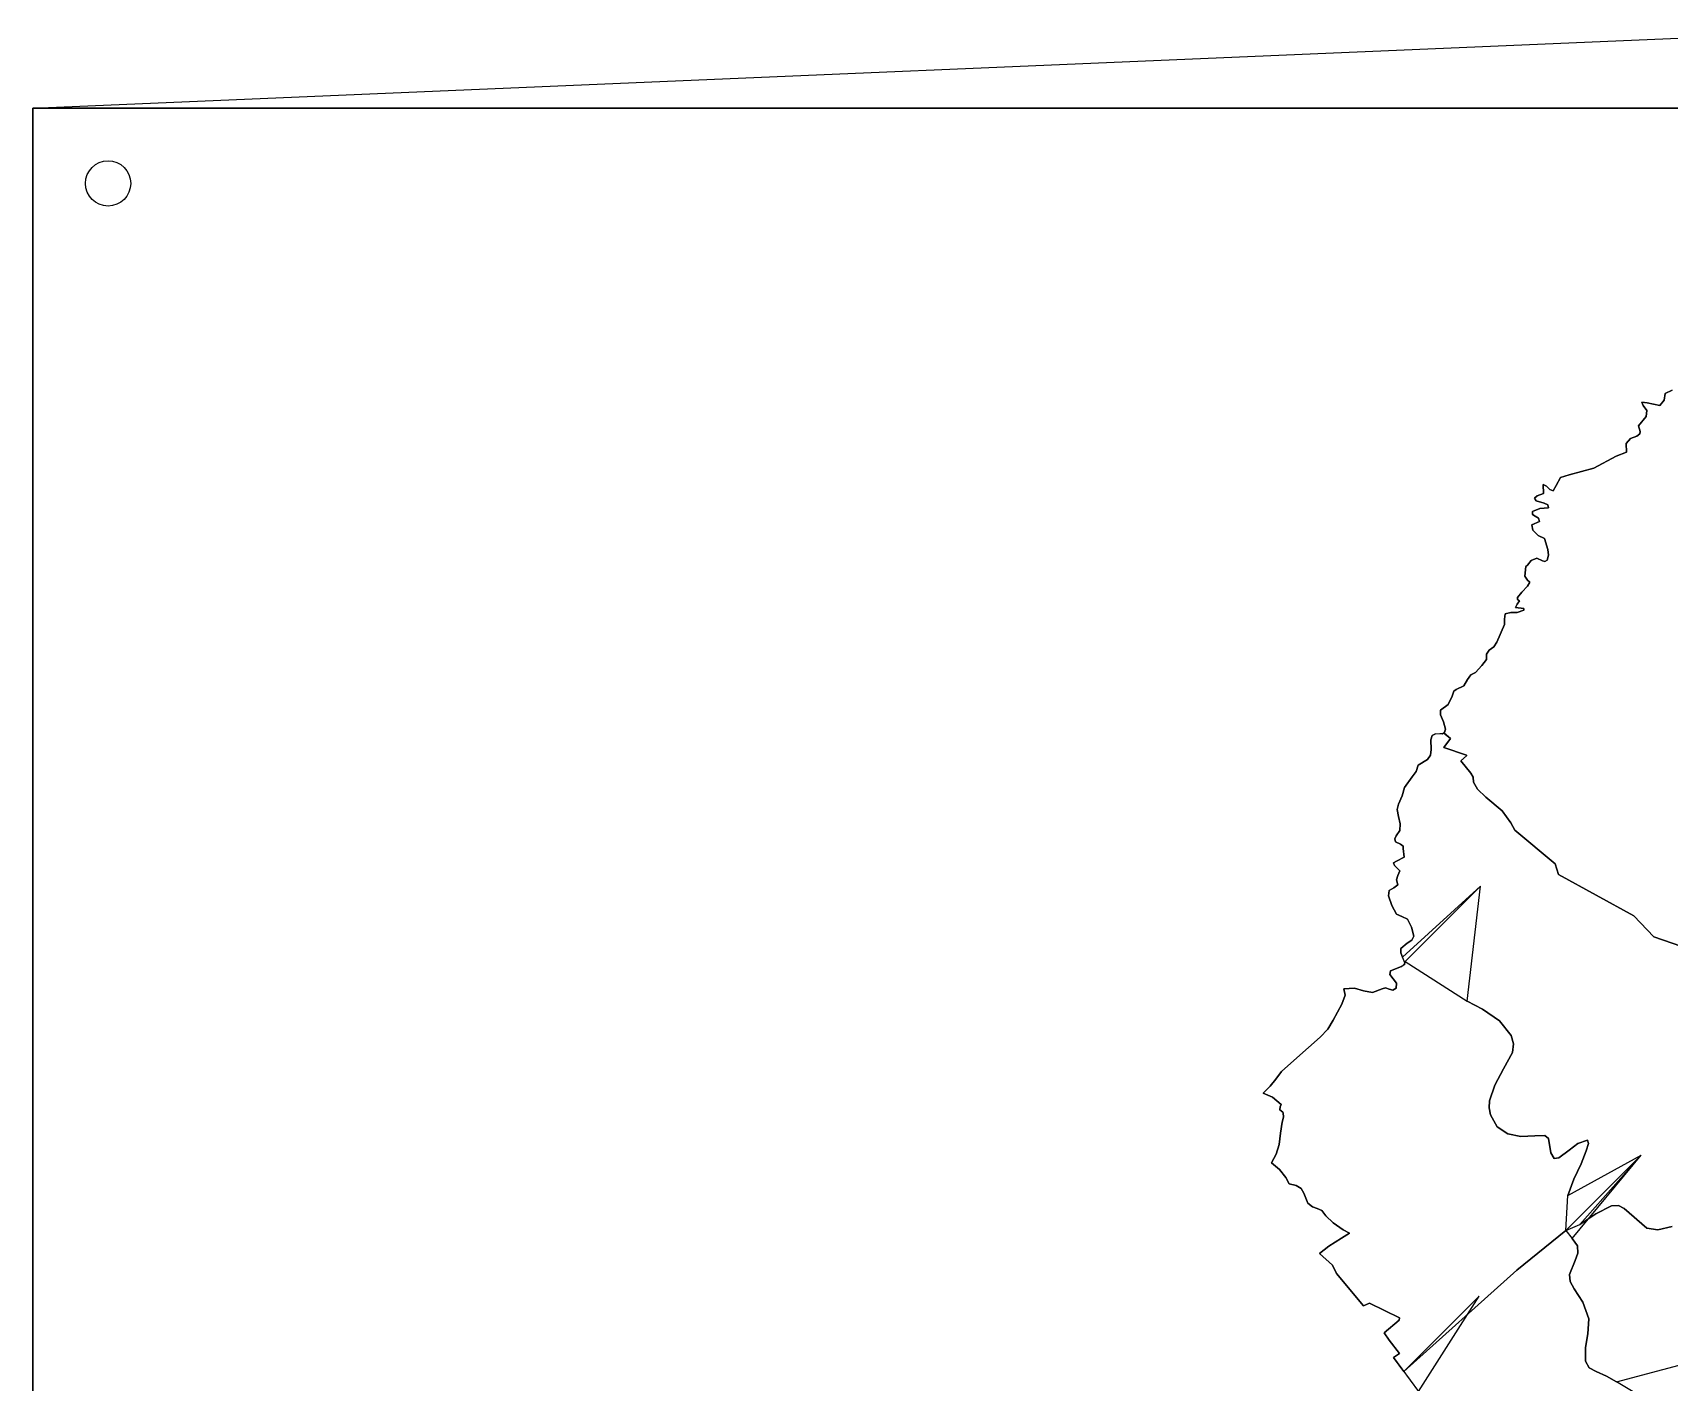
# Model space of a CAD drawing. Header units: millimetres. Extents: x 0 to 397, y 0 to 390.
# Drawn here: x 0 to 217.2, y 210.9 to 390 of the extents above; entities that cross this region are included whole.
import ezdxf

# ---------------------------------------------------------------- set-up
doc = ezdxf.new("R2010")
doc.units = ezdxf.units.MM
doc.layers.get('0').update_dxf_attribs({"linetype": 'CONTINUOUS'})

msp = doc.modelspace()

# ---------------------------------------------------------------- linework, layer by layer
for p, q in [((397.263, 380), (0, 380)), ((0, 380), (0, 0)), ((0, 380), (0, 0)), ((187.299, 297.037), (187.299, 297.037)), ((187.3084, 297.0446), (187.3084, 297.0446))]:
    msp.add_line(p, q)
for points in [[(397.263, 380), (0.0002, 380), (0.0002, 0), (397.263, 0), (0.0002, 0), (0.0002, 380), (235.046501, 390)], [(217.572726, 231.557474), (215.699922, 231.079078), (214.2252, 231.3252), (211.2142, 233.9206), (210.441026, 234.336208), (209.532784, 234.279146), (207.469076, 233.245974), (205.339028, 231.819016), (213.458501, 240.9962), (203.4586, 230.9962), (196.962, 225.7506), (203.4586, 230.9962), (203.714, 235.6752), (213.458501, 240.9962), (213.458501, 240.9962), (203.4586, 230.9962), (204.2917, 229.96155), (213.458501, 240.9962), (213.458501, 240.9962), (213.458501, 240.9962), (203.4586, 230.9962), (205.339028, 231.819016), (207.469076, 233.245974), (209.532784, 234.279146), (210.441026, 234.336208), (211.2142, 233.9206), (214.2252, 231.3252), (215.699922, 231.079078), (217.572726, 231.557474)], [(218.639, 205.8396), (210.1922, 210.9276), (208.8816, 211.69695), (207.4732, 212.3166), (206.5529, 212.798126), (206.0682, 213.6692), (206.087174, 215.48095), (206.3784, 217.2882), (206.506, 219.2986), (205.7396, 221.492), (204.5757, 223.280876), (204.063688, 224.26476), (203.9512, 225.1656), (204.7201, 227.0206), (205.042168, 227.984906), (205.0096, 228.9674), (204.2917, 229.96155), (205.0096, 228.9674), (205.042168, 227.984906), (204.7201, 227.0206), (203.9512, 225.1656), (204.063688, 224.26476), (204.5757, 223.280876), (205.7396, 221.492), (206.506, 219.2986), (206.3784, 217.2882), (206.087174, 215.48095), (206.0682, 213.6692), (206.5529, 212.798126), (207.4732, 212.3166), (208.8816, 211.69695), (210.1922, 210.9276), (228.638901, 215.8396)], [(183.9014, 209.6254), (191.951901, 222.2962), (191.951901, 222.2962), (181.952, 212.2962), (180.5892, 214.1628), (181.4014, 214.6978), (180.5892, 214.1628), (183.9014, 209.6254)]]:
    msp.add_lwpolyline(points)
for points in [[(0, 380), (397.2626, 380), (397.2626, 0), (0, 0)], [(215.9548, 340.511), (216.506924, 341.20575)], [(216.506924, 341.20575), (216.6386, 342.1162)], [(216.6386, 342.1162), (217.5759, 342.5575)], [(213.1128, 337.8356), (214.117, 339.0556)], [(213.7324, 340.5324), (213.556524, 340.958946)], [(213.556524, 340.958946), (214.2547, 340.860924)], [(214.19815, 339.85025), (213.7324, 340.5324)], [(214.117, 339.0556), (214.19815, 339.85025)], [(214.2547, 340.860924), (215.9548, 340.511)], [(212.899, 336.4658), (213.307622, 336.75214)], [(213.339424, 337.089724), (213.1128, 337.8356)], [(213.307622, 336.75214), (213.339424, 337.089724)], [(211.478, 335.4666), (212.06025, 336.1237)], [(211.5314, 334.3176), (211.478, 335.4666)], [(212.06025, 336.1237), (212.899, 336.4658)], [(207.18425, 332.2072), (210.1424, 333.804)], [(210.1424, 333.804), (211.5314, 334.3176)], [(202.1718, 329.9086), (202.7563, 330.94215)], [(202.7563, 330.94215), (203.924, 331.2998)], [(203.924, 331.2998), (207.18425, 332.2072)], [(199.298716, 328.221682), (199.676524, 328.5189)], [(199.5222, 327.854), (199.298716, 328.221682)], [(199.676524, 328.5189), (200.5264, 328.8172)], [(200.5264, 328.8172), (200.4624, 330.037)], [(200.4624, 330.037), (200.903194, 329.828218)], [(200.903194, 329.828218), (201.35505, 329.3632)], [(201.35505, 329.3632), (201.787932, 329.202982)], [(201.787932, 329.202982), (202.1718, 329.9086)], [(199.02619, 326.073206), (199.052, 326.4414)], [(199.414324, 325.8261), (199.02619, 326.073206)], [(199.052, 326.4414), (200.02475, 326.864424)], [(199.856346, 325.560244), (199.414324, 325.8261)], [(200.5879, 327.540724), (199.5222, 327.854)], [(200.02475, 326.864424), (201.1676, 326.9552)], [(201.060132, 327.322296), (200.5879, 327.540724)], [(201.1676, 326.9552), (201.060132, 327.322296)], [(198.975144, 324.675696), (199.9922, 325.1358)], [(199.067, 323.964924), (198.975144, 324.675696)], [(199.787056, 323.26709), (199.067, 323.964924)], [(199.9922, 325.1358), (199.856346, 325.560244)], [(200.6546, 322.8458), (199.787056, 323.26709)], [(201.07805, 321.42415), (200.6546, 322.8458)], [(198.1546, 319.143), (198.3896, 319.3358)], [(198.3896, 319.3358), (198.884724, 319.9645)], [(198.884724, 319.9645), (199.629, 320.256)], [(199.629, 320.256), (200.365374, 319.918874)], [(200.365374, 319.918874), (200.690522, 319.80451)], [(200.690522, 319.80451), (200.9966, 319.9992)], [(200.9966, 319.9992), (201.178624, 320.641194)], [(201.178624, 320.641194), (201.07805, 321.42415)], [(198.0264, 317.859), (198.1546, 319.143)], [(198.371326, 317.35595), (198.0264, 317.859)], [(198.6888, 317.0884), (198.371326, 317.35595)], [(197.046796, 314.752366), (197.072062, 315.026304)], [(197.072062, 315.026304), (197.64465, 315.762724)], [(197.64465, 315.762724), (198.392062, 316.535934)], [(198.392062, 316.535934), (198.6888, 317.0884)], [(195.324874, 312.17075), (195.4194, 312.8508)], [(195.4194, 312.8508), (196.153074, 313.04815)], [(196.153074, 313.04815), (197.0006, 313.0646)], [(196.8082, 313.7068), (196.997974, 314.12735)], [(197.8766, 313.557), (196.8082, 313.7068)], [(196.997974, 314.12735), (197.2998, 314.5842)], [(197.0006, 313.0646), (197.8766, 313.3644)], [(197.2998, 314.5842), (197.046796, 314.752366)], [(197.8766, 313.3644), (197.8766, 313.557)], [(194.308, 309.1052), (195.3124, 311.4382)], [(195.3124, 311.4382), (195.324874, 312.17075)], [(193.3038, 308.0352), (193.91165, 308.47285)], [(193.91165, 308.47285), (194.308, 309.1052)], [(192.304576, 305.99635), (192.9404, 306.7938)], [(192.92095, 307.50495), (193.3038, 308.0352)], [(192.9404, 306.7938), (192.92095, 307.50495)], [(189.949, 303.3052), (190.406876, 304.128774)], [(190.406876, 304.128774), (190.8676, 304.7818)], [(190.8676, 304.7818), (191.4874, 305.0816)], [(191.4874, 305.0816), (192.304576, 305.99635)], [(187.84755, 300.82825), (188.389, 301.9568)], [(188.389, 301.9568), (188.601982, 302.61836)], [(188.601982, 302.61836), (188.90785, 302.841974)], [(188.90785, 302.841974), (189.949, 303.3052)], [(186.829, 299.474), (186.8504, 300.0948)], [(186.8504, 300.0948), (187.84755, 300.82825)], [(187.218676, 298.511574), (186.829, 299.474)], [(187.5128, 297.5478), (187.218676, 298.511574)], [(180.2048, 265.4866), (181.669776, 266.039774), (182.135666, 266.45306), (181.8074, 267.3056), (181.56375, 267.8848), (181.5724, 268.44), (182.4271, 269.147174), (183.014706, 269.56126), (183.2818, 270.0666), (183.00385, 271.27495), (182.4484, 272.3354), (181.7226, 272.6749), (180.974, 272.9988), (180.38055, 274.1472), (179.9482, 275.4174), (180.010182, 276.126962), (180.6317, 276.51215), (181.173268, 276.890362), (180.9954, 277.579), (181.184776, 278.1226), (181.4226, 278.7562), (180.74905, 279.43985), (180.59235, 279.793394), (181.0166, 280.0404), (181.994876, 280.561974), (181.8714, 281.7098), (181.880828, 282.038256), (181.533576, 282.2901), (180.8458, 282.6088), (180.757244, 283.011978), (180.9382, 283.390124), (181.444, 284.1068), (181.50045, 285.006634), (181.26665, 285.979424), (181.073426, 286.893454), (181.2516, 287.617), (181.753626, 288.70895), (182.0638, 289.8), (183.0914, 291.212024), (183.597682, 291.946978), (183.8802, 292.7964), (185.11175, 293.526174), (185.52585, 294.119878), (185.611, 294.851), (185.5633, 296.130874), (185.736718, 296.730904), (186.1666, 296.927), (185.736718, 296.730904), (185.5633, 296.130874), (185.611, 294.851), (185.52585, 294.119878), (185.11175, 293.526174), (183.8802, 292.7964), (183.597682, 291.946978), (183.0914, 291.212024), (182.0638, 289.8), (181.753626, 288.70895), (181.2516, 287.617), (181.073426, 286.893454), (181.26665, 285.979424), (181.50045, 285.006634), (181.444, 284.1068), (180.9382, 283.390124), (180.757244, 283.011978), (180.8458, 282.6088), (181.533576, 282.2901), (181.880828, 282.038256), (181.8714, 281.7098), (181.994876, 280.561974), (181.0166, 280.0404), (180.59235, 279.793394), (180.74905, 279.43985), (181.4226, 278.7562), (181.184776, 278.1226), (180.9954, 277.579), (181.173268, 276.890362), (180.6317, 276.51215), (180.010182, 276.126962), (179.9482, 275.4174), (180.38055, 274.1472), (180.974, 272.9988), (181.7226, 272.6749), (182.4484, 272.3354), (183.00385, 271.27495), (183.2818, 270.0666), (183.014706, 269.56126), (182.4271, 269.147174), (181.5724, 268.44), (181.56375, 267.8848), (181.8074, 267.3056), (192.130301, 276.7072), (182.1304, 266.7072), (190.3562, 261.4646), (192.130301, 276.7072), (192.130301, 276.7072), (182.1304, 266.7072), (181.987868, 266.220522), (181.4343, 265.959426)], [(188.1752, 296.3064), (187.3084, 297.0446), (187.5128, 297.5478), (187.377746, 297.113524), (187.040476, 296.9149), (186.1666, 296.927), (187.299, 297.037)], [(187.2564, 295.1292), (188.1752, 296.3064)], [(190.2694, 294.102), (187.2564, 295.1292)], [(189.5428, 293.3742), (190.2694, 294.0164)], [(190.8464, 291.7262), (189.5428, 293.3742)], [(190.2694, 294.0164), (190.2694, 294.102)], [(191.17745, 291.168374), (190.8464, 291.7262)], [(191.231, 290.5276), (191.17745, 291.168374)], [(191.747546, 289.581322), (191.231, 290.5276)], [(192.857326, 288.517124), (191.747546, 289.581322)], [(195.0346, 286.718), (192.857326, 288.517124)], [(196.1669, 285.134974), (195.0346, 286.718)], [(196.68, 284.171), (196.1669, 285.134974)], [(202.0436, 279.6978), (196.68, 284.171)], [(202.4924, 278.2852), (202.0436, 279.6978)], [(212.493, 272.7634), (202.4924, 278.2852)], [(215.164, 269.981), (212.493, 272.7634)], [(221.1688, 267.9264), (215.164, 269.981)], [(180.132394, 264.984982), (180.2048, 265.4866)], [(180.54805, 264.43225), (180.132394, 264.984982)], [(174.0076, 263.1108), (175.416396, 263.195484)], [(174.167366, 262.24656), (174.0076, 263.1108)], [(175.416396, 263.195484), (176.637226, 262.821524)], [(176.637226, 262.821524), (177.81474, 262.592204)], [(177.81474, 262.592204), (179.0936, 263.1108)], [(179.0936, 263.1108), (179.54804, 263.20734)], [(179.54804, 263.20734), (180.036626, 263.040274)], [(180.036626, 263.040274), (180.513096, 262.929872)], [(180.513096, 262.929872), (180.9312, 263.1964)], [(180.973682, 263.834144), (180.54805, 264.43225)], [(180.9312, 263.1964), (180.973682, 263.834144)], [(172.5974, 258.9158), (173.727676, 261.046524)], [(173.727676, 261.046524), (174.167366, 262.24656)], [(190.3562, 261.4646), (192.417412, 260.383906)], [(171.89615, 257.740824), (172.5974, 258.9158)], [(192.417412, 260.383906), (194.64415, 258.84995)], [(194.64415, 258.84995), (196.232412, 256.914368)], [(167.7894, 253.9504), (170.8664, 256.6686)], [(170.8664, 256.6686), (171.89615, 257.740824)], [(196.232412, 256.914368), (196.535866, 255.812106)], [(196.3782, 254.6288), (195.207676, 252.476624)], [(196.535866, 255.812106), (196.3782, 254.6288)], [(164.994426, 251.094224), (165.7166, 252.1098)], [(165.7166, 252.1098), (167.7894, 253.9504)], [(195.207676, 252.476624), (194.0424, 250.297)], [(163.2806, 249.2204), (164.2208, 250.1622)], [(164.2208, 250.1622), (164.994426, 251.094224)], [(194.0424, 250.297), (193.3488, 248.2134)], [(164.5501, 248.693124), (163.2806, 249.2204)], [(165.6738, 247.7436), (164.5501, 248.693124)], [(165.5456, 247.444), (165.6738, 247.7436)], [(193.3488, 248.2134), (193.296976, 247.282924)], [(165.49655, 247.011324), (165.5456, 247.444)], [(165.8876, 246.7162), (165.49655, 247.011324)], [(165.8234, 245.3894), (166.01015, 246.038974)], [(165.9518, 246.6092), (165.8876, 246.7162)], [(166.01015, 246.038974), (165.9518, 246.6092)], [(193.296976, 247.282924), (193.4766, 246.3856)], [(193.4766, 246.3856), (194.369244, 244.770674)], [(165.4388, 242.4144), (165.580626, 243.945324)], [(165.580626, 243.945324), (165.8234, 245.3894)], [(194.369244, 244.770674), (195.775, 243.851)], [(195.775, 243.851), (197.500556, 243.499524)], [(197.500556, 243.499524), (199.3526, 243.5892)], [(199.3526, 243.5892), (200.668126, 243.627584)], [(200.668126, 243.627584), (201.18925, 243.233426)], [(164.3918, 239.9958), (165.03185, 241.149224)], [(165.03185, 241.149224), (165.4388, 242.4144)], [(201.18925, 243.233426), (201.4878, 241.3046)], [(201.4878, 241.3046), (201.917504, 240.577012)], [(202.539676, 240.6382), (203.9148, 241.6884)], [(203.9148, 241.6884), (205.0521, 242.54125)], [(205.0521, 242.54125), (206.3418, 243.0044)], [(206.187776, 241.565974), (205.5206, 239.879)], [(206.455222, 242.550734), (206.187776, 241.565974)], [(206.3418, 243.0044), (206.455222, 242.550734)], [(165.4845, 239.1045), (164.3918, 239.9958)], [(166.315, 238.0482), (165.4845, 239.1045)], [(201.917504, 240.577012), (202.539676, 240.6382)], [(205.5206, 239.879), (204.5174, 237.815574)], [(166.766676, 237.217124), (166.315, 238.0482)], [(167.6826, 236.9994), (166.766676, 237.217124)], [(168.3541, 236.596488), (167.6826, 236.9994)], [(204.5174, 237.815574), (203.714, 235.6752)], [(168.692, 235.9619), (168.3541, 236.596488)], [(169.2424, 234.6238), (168.692, 235.9619)], [(169.835326, 234.175756), (169.2424, 234.6238)], [(170.4611, 233.95335), (169.835326, 234.175756)], [(171.070526, 233.648818), (170.4611, 233.95335)], [(171.6144, 232.9544), (171.070526, 233.648818)], [(172.576, 232.034), (171.6144, 232.9544)], [(173.9222, 231.0922), (172.576, 232.034)], [(173.7084, 230.0008), (174.777, 230.6642)], [(174.777, 230.6642), (173.9222, 231.0922)], [(170.781, 227.9674), (171.999, 228.9306)], [(171.999, 228.9306), (173.7084, 230.0008)], [(172.5118, 226.4052), (170.781, 227.9674)], [(173.0248, 225.2922), (172.5118, 226.4052)], [(176.6146, 221.0116), (173.0248, 225.2922)], [(196.962, 225.7506), (181.952, 212.2962)], [(177.4054, 221.3754), (176.6146, 221.0116)], [(181.4014, 219.4064), (177.4054, 221.3754)], [(181.3586, 219.1068), (181.4014, 219.4064)], [(179.3714, 217.4374), (181.3586, 219.1068)], [(180.0338, 216.4528), (179.3714, 217.4374)], [(181.4014, 214.6978), (180.0338, 216.4528)]]:
    msp.add_lwpolyline(points, close=True)
msp.add_circle((10, 370), 3)

doc.saveas('drawing.dxf')
